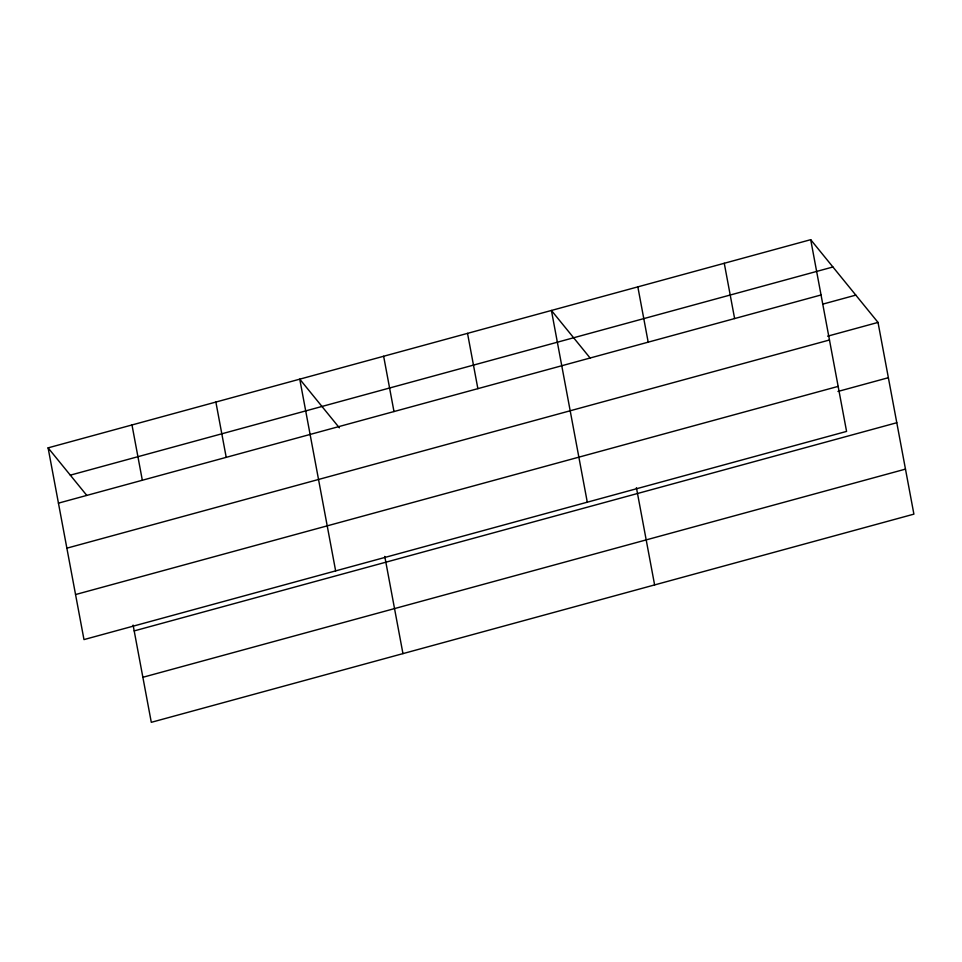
<?xml version="1.0" encoding="UTF-8"?>
<svg xmlns="http://www.w3.org/2000/svg" width="962" height="962" viewBox="0 0 962 962"><rect width="100%" height="100%" fill="white"/><g stroke="black" fill="none" stroke-linecap="round" stroke-linejoin="round"><path stroke-width="1.44" d="M810.701 239.682L846.572 431.409L83.983 639.586L48.1 447.859L810.701 239.682L878.017 322.414L913.9 514.141L151.299 722.318L133.105 625.096M70.322 475.156L832.912 266.991M58.441 503.15L821.043 294.973M822.678 304.16L855.807 295.118M827.609 336.183L878.017 322.414M66.871 548.172L829.472 339.995M75.553 594.552L838.155 386.387M837.95 391.462L888.371 377.705M134.199 630.904L896.788 422.727M142.881 677.284L905.47 469.119M590.115 358.02L551.418 310.461L587.289 502.188M339.37 427.837L299.759 379.16L335.642 570.887M48.1 447.859L86.796 495.418M724.266 263.275L734.619 318.566M637.842 286.868L648.184 342.159M636.423 487.698L654.617 584.92M467.532 333.369L477.873 388.648M383.646 356.265L393.987 411.544M384.764 556.397L402.958 653.619M215.873 402.056L226.214 457.347M131.986 424.963L142.328 480.242"/></g></svg>
